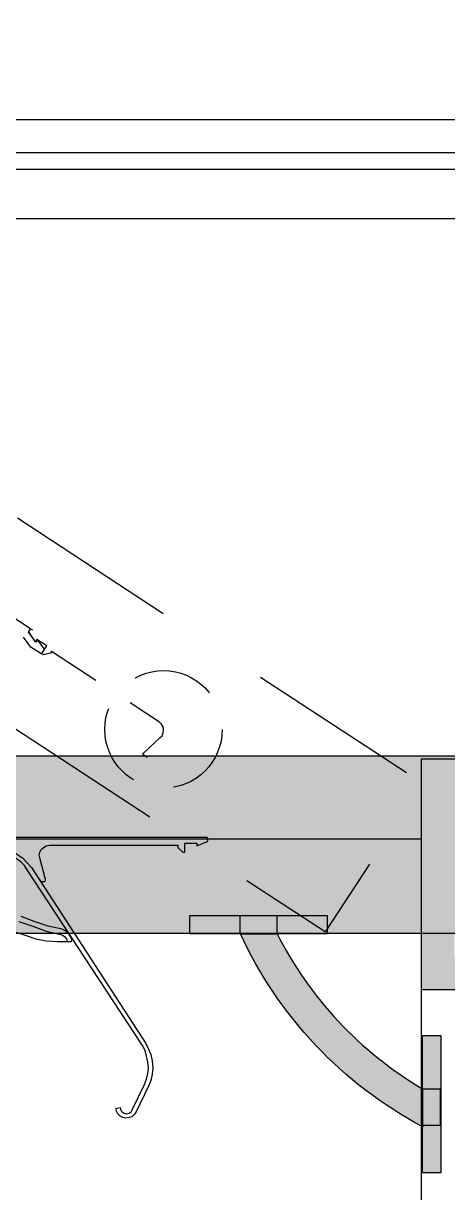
# Model space of a CAD drawing. Header units: centimetres. Extents: x -35664 to 50682, y -23001 to 23705.
# Drawn here: x 4982.61 to 4995.49, y -11494.89 to -11459.42 of the extents above; entities that cross this region are included whole.
import ezdxf

# ---------------------------------------------------------------- set-up
doc = ezdxf.new("R2010")
doc.units = ezdxf.units.CM
doc.linetypes.add('Style de ligne -13', pattern=[0.14763779527559057, 0.09842519685039372, -0.04921259842519685])
doc.linetypes.add('Style de ligne -17', pattern=[0.3472222222222222, 0.20828, -0.1389422222222222])
for name, color, linetype in [('B GÈnÈral_Hatch', 252, 'Continuous'), ('B Général', 252, 'Continuous'), ('prlm-Coupe', 252, 'Continuous')]:
    doc.layers.add(name, color=color, linetype=linetype)

# ---------------------------------------------------------------- blocks, each defined once
blk = doc.blocks.new('B 90.Groupe-129-1')
at = {"layer": 'B Général', "linetype": 'Style de ligne -13', "ltscale": 25.4}
for p, q in [((4979.778191627725, -4089.853760521985), (4988.103871502145, -4095.299159424879)), ((4988.114696373208, -4095.86266321478), (4987.883071579202, -4095.559417145826)), ((4988.445136036142, -4096.053495781995), (4988.595753206476, -4095.823211377241))]:
    blk.add_line(p, q, dxfattribs=at)
at = {"layer": 'B Général', "linetype": 'Style de ligne -13', "ltscale": 25.4, "flags": 128}
for points in [[(4988.456721510156, -4096.035782330609), (4988.503064979775, -4095.964926045514), (4988.514651884301, -4095.947210352994), (4988.502393640741, -4095.888610880948), (4988.312326111062, -4095.637836211301), (4988.265982689127, -4095.708692448713), (4988.052069915994, -4095.417034142591), (4988.03435417579, -4095.405447142698), (4988.05752655433, -4095.370017951108), (4988.10387002395, -4095.299161666013)], [(4988.595753206476, -4095.823211377241), (4988.294612564309, -4095.626250784971), (4988.248269190057, -4095.697106974699), (4988.069784845575, -4095.428617375471), (4988.052071346506, -4095.417031901457), (4988.05752655433, -4095.370017951108), (4988.080699028238, -4095.334588711835), (4988.121587242349, -4095.310746424772), (4988.157014192804, -4095.3339173728)], [(4988.456721510156, -4096.035782330609), (4988.415835584863, -4096.059626095868), (4988.38040634559, -4096.036453621961), (4988.167835392221, -4095.897421877958), (4988.114692653879, -4095.86266397772)], [(4988.738139261468, -4095.99221481619), (4988.703381313547, -4096.045357554533), (4988.498281015619, -4096.088255208112), (4988.445138277277, -4096.053497260191)], [(4991.643084110483, -4099.207371371366), (4991.536798633798, -4099.137855523206), (4991.519085134729, -4099.126270096875), (4991.524541820749, -4099.07925385771), (4991.536127342447, -4099.06154035864), (4992.037006773217, -4098.605087845899), (4992.101063694223, -4098.545817082502), (4992.129693617089, -4098.463375371076), (4992.140609230264, -4098.369344466306), (4992.122224487527, -4098.281443780043), (4992.074539198145, -4098.199673407651), (4992.015268482431, -4098.135616486647), (4988.738139261468, -4095.99221481619)]]:
    blk.add_lwpolyline(points, dxfattribs=at)
blk = doc.blocks.new('B 90.Groupe-130-1')
at = {"layer": 'B Général', "linetype": 'Continuous'}
for p, q in [((4993.443041762135, -4101.637740843869), (4983.494709500095, -4101.637740843869)), ((4988.680366810581, -4101.870575469114), (4992.575033768437, -4101.870575469114)), ((4992.786699923298, -4102.082241576291), (4992.786699923298, -4101.807075398542)), ((4991.495531948826, -4107.945409291364), (4988.003031405232, -4102.611408274747)), ((4988.130031641743, -4102.547908204176), (4991.601363667271, -4107.881909173108)), ((4991.178031405232, -4109.913907187559), (4991.559032067082, -4109.130740111448)), ((4991.68603225591, -4109.173074429609), (4991.305031641743, -4109.95624150572)), ((4990.69119907262, -4109.850407069303), (4990.818199261448, -4109.829241316892))]:
    blk.add_line(p, q, dxfattribs=at)
at = {"layer": 'B Général', "linetype": 'Continuous', "flags": 128}
for points in [[(4992.786699923298, -4101.807075398542), (4993.146532067081, -4101.807075398542), (4993.146532067081, -4101.891741269208), (4993.442866810581, -4101.764741080381), (4993.464032610676, -4101.764741080381), (4993.485201081059, -4101.722409480191), (4993.485201081059, -4101.68007516203), (4993.464032610676, -4101.637740843869), (4993.442866810581, -4101.637740843869)], [(4987.749030979893, -4104.177739804365), (4988.17236591222, -4104.325908463575), (4988.574532374165, -4104.474074500181), (4989.019030436299, -4104.579906218625), (4989.082530554554, -4104.601074736692), (4989.14603067281, -4104.643406336882), (4989.188364943288, -4104.706906455137), (4989.209530791066, -4104.770406573392), (4989.209530791066, -4104.791575091459), (4989.251865061543, -4104.791575091459), (4989.315365179798, -4104.791575043775), (4989.336530979893, -4104.791575091459), (4989.357696779987, -4104.770406525708), (4989.357696779987, -4104.749240773298), (4989.336530979893, -4104.664574854947), (4989.273030909321, -4104.579906218625), (4989.209530791066, -4104.51640610037), (4989.14603067281, -4104.452906029798), (4989.06136475446, -4104.410574381925), (4988.63803249242, -4104.325908511259), (4988.214697560094, -4104.177739804365), (4987.812531098149, -4104.029573720075)], [(4986.96586657407, -4101.955241435147), (4987.156366881153, -4101.955241387464), (4987.34686723592, -4101.976407235243), (4987.537367543004, -4102.039907305814), (4987.706699379703, -4102.145741694547), (4987.85486541631, -4102.251573460676), (4988.003034123203, -4102.399742167569), (4988.130034312031, -4102.547908204176)], [(4988.405375536701, -4102.971240418531), (4988.511209925435, -4102.971240418531), (4988.532375725529, -4102.971240418531), (4988.553541525624, -4102.928906148054), (4988.553541525624, -4102.907740300276), (4988.384209688923, -4102.251573460676), (4988.36304121854, -4102.166907494642), (4988.384209688923, -4102.082241576291), (4988.426541289113, -4101.997572987653), (4988.490041407368, -4101.934072869398), (4988.57471004369, -4101.891741316892), (4988.680541762134, -4101.870572798825)], [(4992.575031098148, -4101.870575469114), (4992.575031098148, -4101.934075587369), (4992.723197134755, -4102.082241623975), (4992.78669725301, -4102.082241623975)], [(4988.003031405232, -4102.611408274747), (4987.918365486881, -4102.484408038236), (4987.791365298054, -4102.357407849408), (4987.622030791065, -4102.251576130964), (4987.47386475446, -4102.166907494642), (4987.304530247471, -4102.10340742407), (4987.13519841077, -4102.082241623975), (4986.965863903783, -4102.082241623975)], [(4987.622208412907, -4104.495240300275), (4987.939708956501, -4104.601074736692), (4988.257209500096, -4104.706906407453), (4988.574707325718, -4104.770406573392), (4988.913376387379, -4104.791572373487), (4989.252042731068, -4104.791572373487)], [(4991.559032067082, -4109.130742781736), (4991.622532137653, -4108.961408274748), (4991.664866503498, -4108.792076438047), (4991.68603225591, -4108.622741931058), (4991.664866503498, -4108.453410094358), (4991.622532185337, -4108.262909787275), (4991.580197867176, -4108.093575232602), (4991.495531948826, -4107.945409291364)], [(4991.601366385243, -4107.881909173108), (4991.68603225591, -4108.051243632413), (4991.749532374165, -4108.220575469114), (4991.791866692326, -4108.411075776197), (4991.81303249242, -4108.622741931058), (4991.791866692326, -4108.813242285825), (4991.749532374165, -4109.003742592909), (4991.68603225591, -4109.173077099897)], [(4991.305031641743, -4109.95624150572), (4991.241531523488, -4110.04090742407), (4991.178031405232, -4110.104407542325), (4991.093365486881, -4110.125576012708), (4990.987531098149, -4110.146741812803), (4990.902865179798, -4110.125576012708), (4990.818199261448, -4110.083241694547), (4990.754699143193, -4110.019741576291), (4990.712364872716, -4109.935075705625), (4990.69119907262, -4109.850407069303)], [(4990.818199261448, -4109.829241316892), (4990.839365061543, -4109.913907235243), (4990.881699379704, -4109.95624150572), (4990.945199450276, -4109.998575776197), (4991.008699568531, -4110.019741623975), (4991.093365534565, -4109.998575823881), (4991.156865605137, -4109.95624150572), (4991.178031405232, -4109.913907187559)]]:
    blk.add_lwpolyline(points, dxfattribs=at)
blk = doc.blocks.new('B 90.Groupe-131-1')
at = {"layer": 'B GÈnÈral_Hatch', "linetype": 'Continuous'}
for points in [[(4658.338766708099, -4104.529764206787), (4658.339090361319, -4099.132263381188), (5006.966398998271, -4099.153168306366), (5006.966075345051, -4104.550669131966)], [(4992.934276846347, -4104.001109768507), (4997.103519885975, -4104.00135977105), (4997.103486493831, -4104.558233966606), (4992.934243454202, -4104.557983964063)], [(5000.00174975181, -4111.810090235615), (5000.001999754353, -4107.640847195986), (5000.558873949909, -4107.640880588131), (5000.558623947366, -4111.81012362776)]]:
    blk.add_hatch(color=250, dxfattribs=at).paths.add_polyline_path(points)
h = blk.add_hatch(color=250, dxfattribs=at)
h.paths.add_polyline_path([(4999.964720119699, -4106.249016135313), (4999.966393341287, -4099.249016326047), (5006.966393150552, -4099.250689547635), (5006.964719928964, -4106.250689356901)])
h.paths.add_polyline_path([(5005.966154112085, -4100.250450461484), (5000.966154255136, -4100.249255316831), (5000.964959110483, -4105.24925517378), (5005.964958967432, -4105.250450318434)])
h = blk.add_hatch(color=250, dxfattribs=at)
edge = h.paths.add_edge_path()
edge.add_line((5000.537051500543, -4110.37017554579), (5000.008313717111, -4110.370143836119))
edge.add_line((5000.008313717111, -4110.370143836119), (5000.008548034891, -4110.40984196005))
edge.add_arc((5005.866967562693, -4099.329316284572), 12.53391912406791, 204.5477737392231, 242.13400328685321, ccw=False)
edge.add_line((4994.465924467309, -4104.536555951216), (4994.46595655845, -4104.001201623059))
edge.add_line((4994.46595655845, -4104.001201623059), (4995.575486053689, -4104.001268141843))
edge.add_line((4995.575486053689, -4104.001268141843), (4995.575453962549, -4104.536622517682))
edge.add_arc((5005.866967286777, -4099.32931655715), 11.53391875597211, 206.8385248313159, 239.4348447507509)
edge.add_line((5000.001763643488, -4109.260613959409), (5000.537118019327, -4109.26064605055))
edge.add_line((5000.537118019327, -4109.26064605055), (5000.537051500543, -4110.37017554579))
at = {"layer": 'B Général', "linetype": 'Continuous'}
for p, q in [((4659.965346058629, -4101.750615590192), (4999.970720743471, -4101.67064163571)), ((4994.475778164133, -4104.558076375104), (4995.58637119697, -4104.558142989255)), ((5000.001763643488, -4109.260613959409), (5000.002037538751, -4110.406397336103))]:
    blk.add_line(p, q, dxfattribs=at)
at = {"layer": 'B Général', "linetype": 'Style de ligne -17', "ltscale": 25.4, "flags": 128}
blk.add_lwpolyline([(4863.790161623224, -4017.343141120054), (4866.74458098016, -4012.826015758669), (5000.000107223765, -4099.981601370366), (4997.045687866828, -4104.49872673175)], close=True, dxfattribs=at)
at = {"layer": 'B Général', "flags": 128}
for points in [[(4658.338766708099, -4104.529764206787), (4658.339090361319, -4099.132263381188), (5006.966398998271, -4099.153168306366), (5006.966075345051, -4104.550669131966)], [(4999.964720119699, -4106.249016135313), (4999.966393341287, -4099.249016326047), (5006.966393150552, -4099.250689547635), (5006.964719928964, -4106.250689356901)], [(4992.934276846347, -4104.001109768507), (4997.103519885975, -4104.00135977105), (4997.103486493831, -4104.558233966606), (4992.934243454202, -4104.557983964063)], [(4999.964720119699, -4106.249016135313), (5019.943213157364, -4106.249016135313), (5019.943213157364, -4196.249016135313), (4999.964720119699, -4196.249016135313)], [(5000.00174975181, -4111.810090235615), (5000.001999754353, -4107.640847195986), (5000.558873949909, -4107.640880588131), (5000.558623947366, -4111.81012362776)]]:
    blk.add_lwpolyline(points, close=True, dxfattribs=at)
blk.add_lwpolyline([(5000.537051500543, -4110.37017554579), (5000.008313717111, -4110.370143836119), (5000.008548034891, -4110.40984196005, -0.1654871954385159), (4994.465924467309, -4104.536555951216), (4994.46595655845, -4104.001201623059), (4995.575486053689, -4104.001268141843), (4995.575453962549, -4104.536622517682, 0.1431951405491461), (5000.001763643488, -4109.260613959409), (5000.537118019327, -4109.26064605055)], format="xyb", close=True, dxfattribs=at)
at = {"layer": 'B Général', "linetype": 'Style de ligne -13', "ltscale": 25.4}
blk.add_circle((4992.137700428231, -4098.35543665228), 1.782682253411502, dxfattribs=at)
at = {"layer": 'B Général'}
for name in ['B 90.Groupe-129-1', 'B 90.Groupe-130-1']:
    blk.add_blockref(name, (0, 0), dxfattribs=at)
blk = doc.blocks.new('A$C373B78D5')
at = {"layer": 'B Général', "linetype": 'Continuous'}
for p, q in [((-16900.00960232518, 6010.497772010194), (-19604.97754454028, 6010.497772010194)), ((-16926.00960232529, 6009.497772012988), (-19578.97754454017, 6009.497772012988)), ((-16926.00960232529, 6007.497772012988), (-19578.97754454017, 6007.497772012988))]:
    blk.add_line(p, q, dxfattribs=at)
at = {"layer": 'B Général', "linetype": 'Continuous', "flags": 128}
blk.add_lwpolyline([(-13322.41312508976, 5331.874870592763), (-14116.60328512038, 5339.816772190759), (-14116.60328511175, 5034.997772220231), (-14698.39768107675, 5034.997772220231), (-14698.39768107675, 4132.997772291093), (-15478.41346819822, 4132.997772286533), (-15478.41346819821, 5661.997772313562), (-16935.00960214024, 5661.997772313562), (-16935.00960214024, 6008.997772167524), (-19603.97754450706, 6008.997772167524), (-19603.97754450924, 5296.997766892489), (-19865.05563981401, 5296.99777721469), (-19865.05563979963, 5049.997772636974), (-19852.83839746257, 5049.997772286331), (-19852.83839744799, 4089.997772288327), (-18095.93119467114, 4089.997772286331), (-18095.93119467114, 3502.997772414275), (-16050.89768107675, 3502.997772414275), (-16050.89768107675, 3504.92354003127), (-16050.41346860079, 3504.92354003127), (-16050.41346860079, 3202.997772297769), (-11164.45229435724, 3202.997772297769)], dxfattribs=at)
at = {"layer": 'B Général'}
blk.add_blockref('B 90.Groupe-131-1', (-23116.89768107675, 10090.3660630748), dxfattribs=at)

msp = doc.modelspace()

# ---------------------------------------------------------------- block references
at = {"layer": 'prlm-Coupe'}
msp.add_blockref('A$C373B78D5', (23111.6231628971, -17472.85068959289), dxfattribs=at)

doc.saveas('drawing.dxf')
